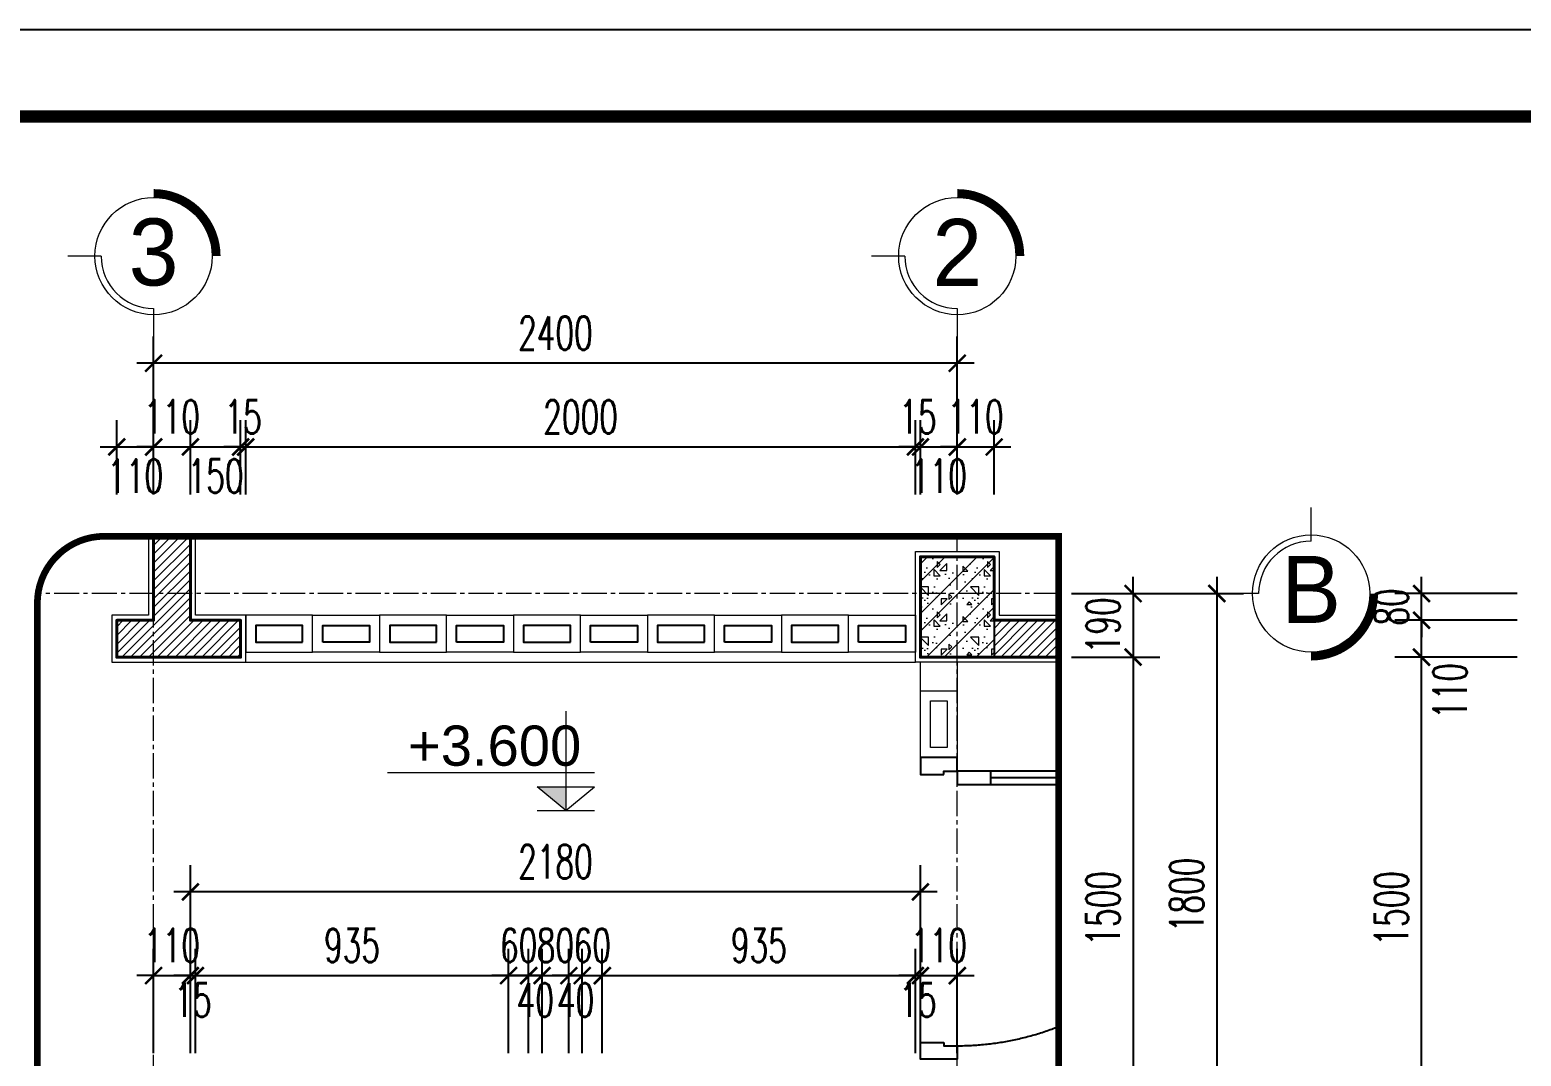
# Model space of a CAD drawing. Header units: millimetres. Extents: x -229618 to 2906, y -178063 to 96806.
# Drawn here: x -141910 to -137456, y -52065 to -49001 of the extents above; entities that cross this region are included whole.
import ezdxf
from ezdxf.enums import TextEntityAlignment as Align
from ezdxf.xclip import XClip

# ---------------------------------------------------------------- set-up
doc = ezdxf.new("R2010")
doc.units = ezdxf.units.MM
doc.header["$LTSCALE"] = 200
doc.header["$MEASUREMENT"] = 0
doc.header["$XCLIPFRAME"] = 0
doc.header["$PDMODE"] = 3
doc.header["$PDSIZE"] = 50
doc.linetypes.add('CENTER2', pattern=[1.125, 0.75, -0.125, 0.125, -0.125])
doc.linetypes.add('DASHED2', pattern=[0.375, 0.25, -0.125])
doc.layers.get('0').update_dxf_attribs({"color": 95, "linetype": 'CONTINUOUS'})
doc.layers.get('DEFPOINTS').update_dxf_attribs({"linetype": 'CONTINUOUS'})
for name, color, linetype, lineweight in [('cat', 1, 'CONTINUOUS', 40), ('hatch', 250, 'CONTINUOUS', 5), ('khuat', 8, 'DASHED2', 15), ('nho', 252, 'CONTINUOUS', 15), ('thay', 7, 'CONTINUOUS', 18), ('tim', 18, 'CENTER2', 9)]:
    doc.layers.add(name, color=color, linetype=linetype, lineweight=lineweight)
for name, color, linetype in [('COT', 2, 'CONTINUOUS'), ('CUA', 145, 'CONTINUOUS'), ('DIM', 251, 'CONTINUOUS'), ('KHUNGTEN', 7, 'CONTINUOUS'), ('MANH', 9, 'CONTINUOUS'), ('TEXT', 33, 'CONTINUOUS')]:
    doc.layers.add(name, color=color, linetype=linetype)
doc.layers.add('in', color=203, linetype='CONTINUOUS', lineweight=5, plot=False)
doc.styles.add('Aria H iso', font='Vharial_0.ttf')
doc.styles.add('Arial N  iso', font='vnarialn_0.ttf')
doc.styles.add('dam', font='Vhavanb_0.ttf', dxfattribs={"width": 0.9, "height": 450})
doc.styles.add('Scale', font='vnsimli.shx', dxfattribs={"width": 0.65, "bigfont": 'bigfont.shx'})
doc.dimstyles.new('Scale', dxfattribs={"dimscale": 75, "dimtxt": 2, "dimasz": 1, "dimexe": 1.6, "dimexo": 0, "dimgap": 0.8, "dimtad": 1, "dimdec": 0, "dimzin": 0, "dimdsep": 46, "dimtxsty": 'Scale', "dimblk": 'ARCHTICK', "dimcen": 0.1, "dimdle": 1, "dimclrd": 256, "dimclre": 256, "dimclrt": 3, "dimadec": 0, "dimazin": 0, "dimtfac": 1, "dimtdec": 0, "dimtix": 1, "dimtmove": 2, "dimatfit": 3, "dimldrblk": 'ARCHTICK', "dimfxl": 0, "dimtolj": 1, "dimtzin": 0, "dimarcsym": 0})
pattern_1 = [(45, (-285883.295, -7199.217), (-13.2582521, 13.2582521), [])]

# ---------------------------------------------------------------- blocks, each defined once
blk = doc.blocks.new('A$C49A5561F')
at = {"layer": 'CUA'}
blk.add_line((-830, 60), (-210, 60), dxfattribs=at)
for points in [[(-70, 850), (-70, 860), (-110, 860), (-110, 900), (0, 900), (0, 850)], [(-930, 80), (-930, 40), (-110, 40), (-110, 80)], [(-930, 80), (-930, 40), (-830, 40), (-830, 80)], [(-210, 80), (-210, 40), (-110, 40), (-110, 80)], [(-70, 50), (-70, 40), (-110, 40), (-110, 0), (0, 0), (0, 50)]]:
    blk.add_lwpolyline(points, close=True, dxfattribs=at)
blk.add_arc((-110, 40), 820, 90, 180, dxfattribs=at)
blk = doc.blocks.new('_ArchTick')
at = {"color": 0, "linetype": 'ByBlock', "const_width": 0.15}
blk.add_lwpolyline([(-0.5, -0.5), (0.5, 0.5)], dxfattribs=at)
blk = doc.blocks.new('*D966')
at = {"layer": 'DEFPOINTS', "color": 0}
for p in [(-138798.7, -50683.4), (-138798.7, -50873.4), (-138615.1, -50873.4)]:
    blk.add_point(p, dxfattribs=at)
at = {"layer": 'DIM', "lineweight": -2}
for p, q in [((-138615.1, -50683.4), (-138615.1, -50633.4)), ((-138798.7, -50683.4), (-138535.1, -50683.4)), ((-138615.1, -50683.4), (-138615.1, -50873.4)), ((-138798.7, -50873.4), (-138535.1, -50873.4)), ((-138615.1, -50873.4), (-138615.1, -50923.4))]:
    blk.add_line(p, q, dxfattribs=at)
at = {"layer": 'DIM', "lineweight": -2, "xscale": 50, "yscale": 50, "zscale": 50}
for p, rotation in [((-138615.1, -50683.4), 270), ((-138615.1, -50873.4), 90)]:
    blk.add_blockref('_ArchTick', p, dxfattribs=dict(at, rotation=rotation))
at = {"layer": 'DIM', "color": 3, "insert": (-138705.1, -50778.4), "char_height": 100, "attachment_point": 5, "rotation": 90, "style": 'Scale'}
blk.add_mtext('\\A1;190', dxfattribs=at)
blk = doc.blocks.new('*D967')
at = {"layer": 'DEFPOINTS', "color": 0}
for p in [(-138798.7, -50873.4), (-138798.7, -52373.4), (-138615.1, -52373.4)]:
    blk.add_point(p, dxfattribs=at)
at = {"layer": 'DIM', "lineweight": -2}
for p, q in [((-138615.1, -50823.4), (-138615.1, -52423.4)), ((-138798.7, -50873.4), (-138535.1, -50873.4)), ((-138798.7, -52373.4), (-138535.1, -52373.4))]:
    blk.add_line(p, q, dxfattribs=at)
at = {"layer": 'DIM', "lineweight": -2, "xscale": 50, "yscale": 50, "zscale": 50}
for p, rotation in [((-138615.1, -50873.4), 90), ((-138615.1, -52373.4), 270)]:
    blk.add_blockref('_ArchTick', p, dxfattribs=dict(at, rotation=rotation))
at = {"layer": 'DIM', "color": 3, "insert": (-138705.1, -51623.4), "char_height": 100, "attachment_point": 5, "rotation": 90, "style": 'Scale'}
blk.add_mtext('\\A1;1500', dxfattribs=at)
blk = doc.blocks.new('*D974')
at = {"layer": 'DEFPOINTS', "color": 0}
for p in [(-138673.7, -50683.4), (-138673.7, -52483.4), (-138365.1, -52483.4)]:
    blk.add_point(p, dxfattribs=at)
at = {"layer": 'DIM', "lineweight": -2}
for p, q in [((-138365.1, -50633.4), (-138365.1, -52533.4)), ((-138673.7, -50683.4), (-138285.1, -50683.4)), ((-138673.7, -52483.4), (-138285.1, -52483.4))]:
    blk.add_line(p, q, dxfattribs=at)
at = {"layer": 'DIM', "lineweight": -2, "xscale": 50, "yscale": 50, "zscale": 50}
for p, rotation in [((-138365.1, -50683.4), 90), ((-138365.1, -52483.4), 270)]:
    blk.add_blockref('_ArchTick', p, dxfattribs=dict(at, rotation=rotation))
at = {"layer": 'DIM', "color": 3, "insert": (-138455.1, -51583.4), "char_height": 100, "attachment_point": 5, "rotation": 90, "style": 'Scale'}
blk.add_mtext('\\A1;1800', dxfattribs=at)
blk = doc.blocks.new('*D977')
at = {"layer": 'DEFPOINTS', "color": 0}
for p in [(-141430, -51824.1), (-141540, -52055.7), (-141430, -52055.7)]:
    blk.add_point(p, dxfattribs=at)
at = {"layer": 'DIM', "lineweight": -2}
for p, q in [((-141540, -52055.7), (-141540, -51744.1)), ((-141430, -52055.7), (-141430, -51744.1)), ((-141540, -51824.1), (-141590, -51824.1)), ((-141540, -51824.1), (-141430, -51824.1)), ((-141430, -51824.1), (-141380, -51824.1))]:
    blk.add_line(p, q, dxfattribs=at)
at = {"layer": 'DIM', "lineweight": -2, "xscale": 50, "yscale": 50, "zscale": 50}
blk.add_blockref('_ArchTick', (-141540, -51824.1), dxfattribs=at)
at = {"layer": 'DIM', "lineweight": -2, "xscale": 50, "yscale": 50, "zscale": 50, "rotation": 180}
blk.add_blockref('_ArchTick', (-141430, -51824.1), dxfattribs=at)
at = {"layer": 'DIM', "color": 3, "insert": (-141485, -51734.1), "char_height": 100, "attachment_point": 5, "style": 'Scale'}
blk.add_mtext('\\A1;110', dxfattribs=at)
blk = doc.blocks.new('*D978')
at = {"layer": 'DEFPOINTS', "color": 0}
for p in [(-141415, -51824.1), (-141430, -52055.7), (-141415, -52055.7)]:
    blk.add_point(p, dxfattribs=at)
at = {"layer": 'DIM', "lineweight": -2}
for p, q in [((-141430, -52055.7), (-141430, -51744.1)), ((-141415, -52055.7), (-141415, -51744.1)), ((-141430, -51824.1), (-141480, -51824.1)), ((-141430, -51824.1), (-141415, -51824.1)), ((-141415, -51824.1), (-141365, -51824.1))]:
    blk.add_line(p, q, dxfattribs=at)
at = {"layer": 'DIM', "lineweight": -2, "xscale": 50, "yscale": 50, "zscale": 50}
blk.add_blockref('_ArchTick', (-141430, -51824.1), dxfattribs=at)
at = {"layer": 'DIM', "lineweight": -2, "xscale": 50, "yscale": 50, "zscale": 50, "rotation": 180}
blk.add_blockref('_ArchTick', (-141415, -51824.1), dxfattribs=at)
at = {"layer": 'DIM', "color": 3, "insert": (-141422.5, -51897.1), "char_height": 100, "attachment_point": 5, "style": 'Scale'}
blk.add_mtext('\\A1;15', dxfattribs=at)
blk = doc.blocks.new('*D979')
at = {"layer": 'DEFPOINTS', "color": 0}
for p in [(-140480, -51824.1), (-141415, -52055.7), (-140480, -52055.7)]:
    blk.add_point(p, dxfattribs=at)
at = {"layer": 'DIM', "lineweight": -2}
for p, q in [((-141415, -52055.7), (-141415, -51744.1)), ((-140480, -52055.7), (-140480, -51744.1)), ((-141465, -51824.1), (-140430, -51824.1))]:
    blk.add_line(p, q, dxfattribs=at)
at = {"layer": 'DIM', "lineweight": -2, "xscale": 50, "yscale": 50, "zscale": 50, "rotation": 180}
blk.add_blockref('_ArchTick', (-141415, -51824.1), dxfattribs=at)
at = {"layer": 'DIM', "lineweight": -2, "xscale": 50, "yscale": 50, "zscale": 50}
blk.add_blockref('_ArchTick', (-140480, -51824.1), dxfattribs=at)
at = {"layer": 'DIM', "color": 3, "insert": (-140947.5, -51734.1), "char_height": 100, "attachment_point": 5, "style": 'Scale'}
blk.add_mtext('\\A1;935', dxfattribs=at)
blk = doc.blocks.new('*D980')
at = {"layer": 'DEFPOINTS', "color": 0}
for p in [(-140420, -51824.1), (-140480, -52055.7), (-140420, -52055.7)]:
    blk.add_point(p, dxfattribs=at)
at = {"layer": 'DIM', "lineweight": -2}
for p, q in [((-140480, -52055.7), (-140480, -51744.1)), ((-140420, -52055.7), (-140420, -51744.1)), ((-140480, -51824.1), (-140530, -51824.1)), ((-140480, -51824.1), (-140420, -51824.1)), ((-140420, -51824.1), (-140370, -51824.1))]:
    blk.add_line(p, q, dxfattribs=at)
at = {"layer": 'DIM', "lineweight": -2, "xscale": 50, "yscale": 50, "zscale": 50}
blk.add_blockref('_ArchTick', (-140480, -51824.1), dxfattribs=at)
at = {"layer": 'DIM', "lineweight": -2, "xscale": 50, "yscale": 50, "zscale": 50, "rotation": 180}
blk.add_blockref('_ArchTick', (-140420, -51824.1), dxfattribs=at)
at = {"layer": 'DIM', "color": 3, "insert": (-140450, -51734.1), "char_height": 100, "attachment_point": 5, "style": 'Scale'}
blk.add_mtext('\\A1;60', dxfattribs=at)
blk = doc.blocks.new('*D981')
at = {"layer": 'DEFPOINTS', "color": 0}
for p in [(-140380, -51824.1), (-140420, -52055.7), (-140380, -52055.7)]:
    blk.add_point(p, dxfattribs=at)
at = {"layer": 'DIM', "lineweight": -2}
for p, q in [((-140420, -52055.7), (-140420, -51744.1)), ((-140380, -52055.7), (-140380, -51744.1)), ((-140420, -51824.1), (-140470, -51824.1)), ((-140420, -51824.1), (-140380, -51824.1)), ((-140380, -51824.1), (-140330, -51824.1))]:
    blk.add_line(p, q, dxfattribs=at)
at = {"layer": 'DIM', "lineweight": -2, "xscale": 50, "yscale": 50, "zscale": 50}
blk.add_blockref('_ArchTick', (-140420, -51824.1), dxfattribs=at)
at = {"layer": 'DIM', "lineweight": -2, "xscale": 50, "yscale": 50, "zscale": 50, "rotation": 180}
blk.add_blockref('_ArchTick', (-140380, -51824.1), dxfattribs=at)
at = {"layer": 'DIM', "color": 3, "insert": (-140400, -51897.1), "char_height": 100, "attachment_point": 5, "style": 'Scale'}
blk.add_mtext('\\A1;40', dxfattribs=at)
blk = doc.blocks.new('*D982')
at = {"layer": 'DEFPOINTS', "color": 0}
for p in [(-140300, -51824.1), (-140380, -52055.7), (-140300, -52055.7)]:
    blk.add_point(p, dxfattribs=at)
at = {"layer": 'DIM', "lineweight": -2}
for p, q in [((-140380, -52055.7), (-140380, -51744.1)), ((-140300, -52055.7), (-140300, -51744.1)), ((-140380, -51824.1), (-140430, -51824.1)), ((-140380, -51824.1), (-140300, -51824.1)), ((-140300, -51824.1), (-140250, -51824.1))]:
    blk.add_line(p, q, dxfattribs=at)
at = {"layer": 'DIM', "lineweight": -2, "xscale": 50, "yscale": 50, "zscale": 50}
blk.add_blockref('_ArchTick', (-140380, -51824.1), dxfattribs=at)
at = {"layer": 'DIM', "lineweight": -2, "xscale": 50, "yscale": 50, "zscale": 50, "rotation": 180}
blk.add_blockref('_ArchTick', (-140300, -51824.1), dxfattribs=at)
at = {"layer": 'DIM', "color": 3, "insert": (-140340, -51734.1), "char_height": 100, "attachment_point": 5, "style": 'Scale'}
blk.add_mtext('\\A1;80', dxfattribs=at)
blk = doc.blocks.new('*D983')
at = {"layer": 'DEFPOINTS', "color": 0}
for p in [(-140260, -51824.1), (-140300, -52055.7), (-140260, -52055.7)]:
    blk.add_point(p, dxfattribs=at)
at = {"layer": 'DIM', "lineweight": -2}
for p, q in [((-140300, -52055.7), (-140300, -51744.1)), ((-140260, -52055.7), (-140260, -51744.1)), ((-140300, -51824.1), (-140350, -51824.1)), ((-140300, -51824.1), (-140260, -51824.1)), ((-140260, -51824.1), (-140210, -51824.1))]:
    blk.add_line(p, q, dxfattribs=at)
at = {"layer": 'DIM', "lineweight": -2, "xscale": 50, "yscale": 50, "zscale": 50}
blk.add_blockref('_ArchTick', (-140300, -51824.1), dxfattribs=at)
at = {"layer": 'DIM', "lineweight": -2, "xscale": 50, "yscale": 50, "zscale": 50, "rotation": 180}
blk.add_blockref('_ArchTick', (-140260, -51824.1), dxfattribs=at)
at = {"layer": 'DIM', "color": 3, "insert": (-140280, -51897.1), "char_height": 100, "attachment_point": 5, "style": 'Scale'}
blk.add_mtext('\\A1;40', dxfattribs=at)
blk = doc.blocks.new('*D984')
at = {"layer": 'DEFPOINTS', "color": 0}
for p in [(-140200, -51824.1), (-140260, -52055.7), (-140200, -52055.7)]:
    blk.add_point(p, dxfattribs=at)
at = {"layer": 'DIM', "lineweight": -2}
for p, q in [((-140260, -52055.7), (-140260, -51744.1)), ((-140200, -52055.7), (-140200, -51744.1)), ((-140260, -51824.1), (-140310, -51824.1)), ((-140260, -51824.1), (-140200, -51824.1)), ((-140200, -51824.1), (-140150, -51824.1))]:
    blk.add_line(p, q, dxfattribs=at)
at = {"layer": 'DIM', "lineweight": -2, "xscale": 50, "yscale": 50, "zscale": 50}
blk.add_blockref('_ArchTick', (-140260, -51824.1), dxfattribs=at)
at = {"layer": 'DIM', "lineweight": -2, "xscale": 50, "yscale": 50, "zscale": 50, "rotation": 180}
blk.add_blockref('_ArchTick', (-140200, -51824.1), dxfattribs=at)
at = {"layer": 'DIM', "color": 3, "insert": (-140230, -51734.1), "char_height": 100, "attachment_point": 5, "style": 'Scale'}
blk.add_mtext('\\A1;60', dxfattribs=at)
blk = doc.blocks.new('*D985')
at = {"layer": 'DEFPOINTS', "color": 0}
for p in [(-139265, -51824.1), (-140200, -52055.7), (-139265, -52055.7)]:
    blk.add_point(p, dxfattribs=at)
at = {"layer": 'DIM', "lineweight": -2}
for p, q in [((-140200, -52055.7), (-140200, -51744.1)), ((-139265, -52055.7), (-139265, -51744.1)), ((-140250, -51824.1), (-139215, -51824.1))]:
    blk.add_line(p, q, dxfattribs=at)
at = {"layer": 'DIM', "lineweight": -2, "xscale": 50, "yscale": 50, "zscale": 50, "rotation": 180}
blk.add_blockref('_ArchTick', (-140200, -51824.1), dxfattribs=at)
at = {"layer": 'DIM', "lineweight": -2, "xscale": 50, "yscale": 50, "zscale": 50}
blk.add_blockref('_ArchTick', (-139265, -51824.1), dxfattribs=at)
at = {"layer": 'DIM', "color": 3, "insert": (-139732.5, -51734.1), "char_height": 100, "attachment_point": 5, "style": 'Scale'}
blk.add_mtext('\\A1;935', dxfattribs=at)
blk = doc.blocks.new('*D986')
at = {"layer": 'DEFPOINTS', "color": 0}
for p in [(-139250, -51824.1), (-139265, -52055.7), (-139250, -52055.7)]:
    blk.add_point(p, dxfattribs=at)
at = {"layer": 'DIM', "lineweight": -2}
for p, q in [((-139265, -52055.7), (-139265, -51744.1)), ((-139250, -52055.7), (-139250, -51744.1)), ((-139265, -51824.1), (-139315, -51824.1)), ((-139265, -51824.1), (-139250, -51824.1)), ((-139250, -51824.1), (-139200, -51824.1))]:
    blk.add_line(p, q, dxfattribs=at)
at = {"layer": 'DIM', "lineweight": -2, "xscale": 50, "yscale": 50, "zscale": 50}
blk.add_blockref('_ArchTick', (-139265, -51824.1), dxfattribs=at)
at = {"layer": 'DIM', "lineweight": -2, "xscale": 50, "yscale": 50, "zscale": 50, "rotation": 180}
blk.add_blockref('_ArchTick', (-139250, -51824.1), dxfattribs=at)
at = {"layer": 'DIM', "color": 3, "insert": (-139257.5, -51897.1), "char_height": 100, "attachment_point": 5, "style": 'Scale'}
blk.add_mtext('\\A1;15', dxfattribs=at)
blk = doc.blocks.new('*D987')
at = {"layer": 'DEFPOINTS', "color": 0}
for p in [(-139140, -51824.1), (-139250, -52055.7), (-139140, -52055.7)]:
    blk.add_point(p, dxfattribs=at)
at = {"layer": 'DIM', "lineweight": -2}
for p, q in [((-139250, -52055.7), (-139250, -51744.1)), ((-139140, -52055.7), (-139140, -51744.1)), ((-139250, -51824.1), (-139300, -51824.1)), ((-139250, -51824.1), (-139140, -51824.1)), ((-139140, -51824.1), (-139090, -51824.1))]:
    blk.add_line(p, q, dxfattribs=at)
at = {"layer": 'DIM', "lineweight": -2, "xscale": 50, "yscale": 50, "zscale": 50}
blk.add_blockref('_ArchTick', (-139250, -51824.1), dxfattribs=at)
at = {"layer": 'DIM', "lineweight": -2, "xscale": 50, "yscale": 50, "zscale": 50, "rotation": 180}
blk.add_blockref('_ArchTick', (-139140, -51824.1), dxfattribs=at)
at = {"layer": 'DIM', "color": 3, "insert": (-139195, -51734.1), "char_height": 100, "attachment_point": 5, "style": 'Scale'}
blk.add_mtext('\\A1;110', dxfattribs=at)
blk = doc.blocks.new('*D992')
at = {"layer": 'DEFPOINTS', "color": 0}
for p in [(-141430, -51574.1), (-141430, -51930.7), (-139250, -51932.6)]:
    blk.add_point(p, dxfattribs=at)
at = {"layer": 'DIM', "lineweight": -2}
for p, q in [((-141430, -51930.7), (-141430, -51494.1)), ((-139250, -51932.6), (-139250, -51494.1)), ((-139200, -51574.1), (-141480, -51574.1))]:
    blk.add_line(p, q, dxfattribs=at)
at = {"layer": 'DIM', "lineweight": -2, "xscale": 50, "yscale": 50, "zscale": 50, "rotation": 180}
blk.add_blockref('_ArchTick', (-141430, -51574.1), dxfattribs=at)
at = {"layer": 'DIM', "lineweight": -2, "xscale": 50, "yscale": 50, "zscale": 50}
blk.add_blockref('_ArchTick', (-139250, -51574.1), dxfattribs=at)
at = {"layer": 'DIM', "color": 3, "insert": (-140340, -51484.1), "char_height": 100, "attachment_point": 5, "style": 'Scale'}
blk.add_mtext('\\A1;2180', dxfattribs=at)
blk = doc.blocks.new('*D993')
at = {"layer": 'DEFPOINTS', "color": 0}
for p in [(-141540, -50245.9), (-141650, -50387.4), (-141540, -50387.4)]:
    blk.add_point(p, dxfattribs=at)
at = {"layer": 'DIM', "lineweight": -2}
for p, q in [((-141650, -50387.4), (-141650, -50165.9)), ((-141540, -50387.4), (-141540, -50165.9)), ((-141700, -50245.9), (-141490, -50245.9))]:
    blk.add_line(p, q, dxfattribs=at)
at = {"layer": 'DIM', "lineweight": -2, "xscale": 50, "yscale": 50, "zscale": 50, "rotation": 180}
blk.add_blockref('_ArchTick', (-141650, -50245.9), dxfattribs=at)
at = {"layer": 'DIM', "lineweight": -2, "xscale": 50, "yscale": 50, "zscale": 50}
blk.add_blockref('_ArchTick', (-141540, -50245.9), dxfattribs=at)
at = {"layer": 'DIM', "color": 3, "insert": (-141595, -50332.5), "char_height": 100, "attachment_point": 5, "style": 'Scale'}
blk.add_mtext('\\A1;110', dxfattribs=at)
blk = doc.blocks.new('*D994')
at = {"layer": 'DEFPOINTS', "color": 0}
for p in [(-141430, -50245.9), (-141540, -50387.4), (-141430, -50387.4)]:
    blk.add_point(p, dxfattribs=at)
at = {"layer": 'DIM', "lineweight": -2}
for p, q in [((-141540, -50387.4), (-141540, -50165.9)), ((-141430, -50387.4), (-141430, -50165.9)), ((-141540, -50245.9), (-141590, -50245.9)), ((-141540, -50245.9), (-141430, -50245.9)), ((-141430, -50245.9), (-141380, -50245.9))]:
    blk.add_line(p, q, dxfattribs=at)
at = {"layer": 'DIM', "lineweight": -2, "xscale": 50, "yscale": 50, "zscale": 50}
blk.add_blockref('_ArchTick', (-141540, -50245.9), dxfattribs=at)
at = {"layer": 'DIM', "lineweight": -2, "xscale": 50, "yscale": 50, "zscale": 50, "rotation": 180}
blk.add_blockref('_ArchTick', (-141430, -50245.9), dxfattribs=at)
at = {"layer": 'DIM', "color": 3, "insert": (-141485, -50155.9), "char_height": 100, "attachment_point": 5, "style": 'Scale'}
blk.add_mtext('\\A1;110', dxfattribs=at)
blk = doc.blocks.new('*D995')
at = {"layer": 'DEFPOINTS', "color": 0}
for p in [(-141280, -50245.9), (-141430, -50387.4), (-141280, -50387.4)]:
    blk.add_point(p, dxfattribs=at)
at = {"layer": 'DIM', "lineweight": -2}
for p, q in [((-141430, -50387.4), (-141430, -50165.9)), ((-141280, -50387.4), (-141280, -50165.9)), ((-141480, -50245.9), (-141230, -50245.9))]:
    blk.add_line(p, q, dxfattribs=at)
at = {"layer": 'DIM', "lineweight": -2, "xscale": 50, "yscale": 50, "zscale": 50, "rotation": 180}
blk.add_blockref('_ArchTick', (-141430, -50245.9), dxfattribs=at)
at = {"layer": 'DIM', "lineweight": -2, "xscale": 50, "yscale": 50, "zscale": 50}
blk.add_blockref('_ArchTick', (-141280, -50245.9), dxfattribs=at)
at = {"layer": 'DIM', "color": 3, "insert": (-141355, -50332.5), "char_height": 100, "attachment_point": 5, "style": 'Scale'}
blk.add_mtext('\\A1;150', dxfattribs=at)
blk = doc.blocks.new('*D996')
at = {"layer": 'DEFPOINTS', "color": 0}
for p in [(-141265, -50245.9), (-141280, -50387.4), (-141265, -50387.4)]:
    blk.add_point(p, dxfattribs=at)
at = {"layer": 'DIM', "lineweight": -2}
for p, q in [((-141280, -50387.4), (-141280, -50165.9)), ((-141265, -50387.4), (-141265, -50165.9)), ((-141280, -50245.9), (-141330, -50245.9)), ((-141280, -50245.9), (-141265, -50245.9)), ((-141265, -50245.9), (-141215, -50245.9))]:
    blk.add_line(p, q, dxfattribs=at)
at = {"layer": 'DIM', "lineweight": -2, "xscale": 50, "yscale": 50, "zscale": 50}
blk.add_blockref('_ArchTick', (-141280, -50245.9), dxfattribs=at)
at = {"layer": 'DIM', "lineweight": -2, "xscale": 50, "yscale": 50, "zscale": 50, "rotation": 180}
blk.add_blockref('_ArchTick', (-141265, -50245.9), dxfattribs=at)
at = {"layer": 'DIM', "color": 3, "insert": (-141272.5, -50155.9), "char_height": 100, "attachment_point": 5, "style": 'Scale'}
blk.add_mtext('\\A1;15', dxfattribs=at)
blk = doc.blocks.new('*D997')
at = {"layer": 'DEFPOINTS', "color": 0}
for p in [(-139265, -50245.9), (-141265, -50387.4), (-139265, -50387.4)]:
    blk.add_point(p, dxfattribs=at)
at = {"layer": 'DIM', "lineweight": -2}
for p, q in [((-141265, -50387.4), (-141265, -50165.9)), ((-139265, -50387.4), (-139265, -50165.9)), ((-141315, -50245.9), (-139215, -50245.9))]:
    blk.add_line(p, q, dxfattribs=at)
at = {"layer": 'DIM', "lineweight": -2, "xscale": 50, "yscale": 50, "zscale": 50, "rotation": 180}
blk.add_blockref('_ArchTick', (-141265, -50245.9), dxfattribs=at)
at = {"layer": 'DIM', "lineweight": -2, "xscale": 50, "yscale": 50, "zscale": 50}
blk.add_blockref('_ArchTick', (-139265, -50245.9), dxfattribs=at)
at = {"layer": 'DIM', "color": 3, "insert": (-140265, -50155.9), "char_height": 100, "attachment_point": 5, "style": 'Scale'}
blk.add_mtext('\\A1;2000', dxfattribs=at)
blk = doc.blocks.new('*D998')
at = {"layer": 'DEFPOINTS', "color": 0}
for p in [(-139250, -50245.9), (-139265, -50387.4), (-139250, -50387.4)]:
    blk.add_point(p, dxfattribs=at)
at = {"layer": 'DIM', "lineweight": -2}
for p, q in [((-139265, -50387.4), (-139265, -50165.9)), ((-139250, -50387.4), (-139250, -50165.9)), ((-139265, -50245.9), (-139315, -50245.9)), ((-139265, -50245.9), (-139250, -50245.9)), ((-139250, -50245.9), (-139200, -50245.9))]:
    blk.add_line(p, q, dxfattribs=at)
at = {"layer": 'DIM', "lineweight": -2, "xscale": 50, "yscale": 50, "zscale": 50}
blk.add_blockref('_ArchTick', (-139265, -50245.9), dxfattribs=at)
at = {"layer": 'DIM', "lineweight": -2, "xscale": 50, "yscale": 50, "zscale": 50, "rotation": 180}
blk.add_blockref('_ArchTick', (-139250, -50245.9), dxfattribs=at)
at = {"layer": 'DIM', "color": 3, "insert": (-139257.5, -50155.9), "char_height": 100, "attachment_point": 5, "style": 'Scale'}
blk.add_mtext('\\A1;15', dxfattribs=at)
blk = doc.blocks.new('*D999')
at = {"layer": 'DEFPOINTS', "color": 0}
for p in [(-139140, -50245.9), (-139250, -50387.4), (-139140, -50387.4)]:
    blk.add_point(p, dxfattribs=at)
at = {"layer": 'DIM', "lineweight": -2}
for p, q in [((-139250, -50387.4), (-139250, -50165.9)), ((-139140, -50387.4), (-139140, -50165.9)), ((-139300, -50245.9), (-139090, -50245.9))]:
    blk.add_line(p, q, dxfattribs=at)
at = {"layer": 'DIM', "lineweight": -2, "xscale": 50, "yscale": 50, "zscale": 50, "rotation": 180}
blk.add_blockref('_ArchTick', (-139250, -50245.9), dxfattribs=at)
at = {"layer": 'DIM', "lineweight": -2, "xscale": 50, "yscale": 50, "zscale": 50}
blk.add_blockref('_ArchTick', (-139140, -50245.9), dxfattribs=at)
at = {"layer": 'DIM', "color": 3, "insert": (-139195, -50332.5), "char_height": 100, "attachment_point": 5, "style": 'Scale'}
blk.add_mtext('\\A1;110', dxfattribs=at)
blk = doc.blocks.new('*D1000')
at = {"layer": 'DEFPOINTS', "color": 0}
for p in [(-139030, -50245.9), (-139140, -50387.4), (-139030, -50387.4)]:
    blk.add_point(p, dxfattribs=at)
at = {"layer": 'DIM', "lineweight": -2}
for p, q in [((-139140, -50387.4), (-139140, -50165.9)), ((-139030, -50387.4), (-139030, -50165.9)), ((-139140, -50245.9), (-139190, -50245.9)), ((-139140, -50245.9), (-139030, -50245.9)), ((-139030, -50245.9), (-138980, -50245.9))]:
    blk.add_line(p, q, dxfattribs=at)
at = {"layer": 'DIM', "lineweight": -2, "xscale": 50, "yscale": 50, "zscale": 50}
blk.add_blockref('_ArchTick', (-139140, -50245.9), dxfattribs=at)
at = {"layer": 'DIM', "lineweight": -2, "xscale": 50, "yscale": 50, "zscale": 50, "rotation": 180}
blk.add_blockref('_ArchTick', (-139030, -50245.9), dxfattribs=at)
at = {"layer": 'DIM', "color": 3, "insert": (-139085, -50155.9), "char_height": 100, "attachment_point": 5, "style": 'Scale'}
blk.add_mtext('\\A1;110', dxfattribs=at)
blk = doc.blocks.new('*D1001')
at = {"layer": 'DEFPOINTS', "color": 0}
for p in [(-141540, -49995.9), (-141540, -50262.4), (-139140, -50262.4)]:
    blk.add_point(p, dxfattribs=at)
at = {"layer": 'DIM', "lineweight": -2}
for p, q in [((-141540, -50262.4), (-141540, -49915.9)), ((-139140, -50262.4), (-139140, -49915.9)), ((-139090, -49995.9), (-141590, -49995.9))]:
    blk.add_line(p, q, dxfattribs=at)
at = {"layer": 'DIM', "lineweight": -2, "xscale": 50, "yscale": 50, "zscale": 50, "rotation": 180}
blk.add_blockref('_ArchTick', (-141540, -49995.9), dxfattribs=at)
at = {"layer": 'DIM', "lineweight": -2, "xscale": 50, "yscale": 50, "zscale": 50}
blk.add_blockref('_ArchTick', (-139140, -49995.9), dxfattribs=at)
at = {"layer": 'DIM', "color": 3, "insert": (-140340, -49905.9), "char_height": 100, "attachment_point": 5, "style": 'Scale'}
blk.add_mtext('\\A1;2400', dxfattribs=at)
blk = doc.blocks.new('cao do')
at = {"layer": 'thay'}
for p, q in [((0, 444.6), (0, 0)), ((798.2, 170.2), (-128.3, 170.2)), ((0, 0), (-127.9, 106.1)), ((127.9, 106.1), (-127.9, 106.1)), ((0, 0), (127.9, 106.1))]:
    blk.add_line(p, q, dxfattribs=at)
at = {"layer": 'thay', "ltscale": 600}
blk.add_line((128.3, 0), (-128.3, 0), dxfattribs=at)
at = {"layer": 'thay', "color": 150, "ltscale": 600}
blk.add_solid([(0, 0), (0, 106.1), (127.9, 106.1)], dxfattribs=at)
at = {"layer": 'TEXT', "style": 'Arial N  iso'}
blk.add_attdef('%%P0.000', text='', height=200, dxfattribs=at).set_placement((69.5, 290), align=Align.MIDDLE_LEFT)
blk = doc.blocks.new('KhungA3')
at = {"layer": 'DEFPOINTS', "color": 8}
blk.add_lwpolyline([(-3.738, 3.813), (416.305, 3.813), (416.305, 300.813), (-3.738, 300.813)], close=True, dxfattribs=at)
at = {"layer": 'KHUNGTEN', "color": 4, "const_width": 0.724}
blk.add_lwpolyline([(7.542, 8.987), (411.131, 8.987), (411.131, 295.639), (7.542, 295.639)], close=True, dxfattribs=at)
blk = doc.blocks.new('tr')
at = {"layer": 'thay', "ltscale": 600}
for p, q in [((0, -200), (0, 0)), ((313.2, -513.2), (513.2, -513.2))]:
    blk.add_line(p, q, dxfattribs=at)
at = {"layer": 'thay', "ltscale": 600, "const_width": 50}
blk.add_lwpolyline([(-375, -513.2, 0.414214), (0, -888.2, 0.414214)], format="xyb", dxfattribs=at)
at = {"layer": 'thay', "ltscale": 600}
blk.add_circle((0, -513.2), 350, dxfattribs=at)
blk.add_arc((0, -513.2), 313.2, 0, 90, dxfattribs=at)
at = {"layer": 'TEXT', "linetype": 'Continuous', "style": 'Aria H iso'}
blk.add_attdef('A', text='', height=350, dxfattribs=at).set_placement((0, -670.6), align=Align.CENTER)
blk = doc.blocks.new('*U872')
at = {"layer": 'thay', "ltscale": 600}
for p, q in [((0, -200), (0, 0)), ((-313.2, -513.2), (-513.2, -513.2))]:
    blk.add_line(p, q, dxfattribs=at)
at = {"layer": 'thay', "ltscale": 600, "const_width": 50}
blk.add_lwpolyline([(375, -513.2, -0.414214), (0, -888.2, -0.414214)], format="xyb", dxfattribs=at)
at = {"layer": 'thay', "ltscale": 600}
blk.add_circle((0, -513.2), 350, dxfattribs=at)
blk.add_arc((0, -513.2), 313.2, 90, 180, dxfattribs=at)
at = {"layer": 'TEXT', "linetype": 'Continuous', "style": 'Aria H iso'}
blk.add_attdef('A', text='', height=350, dxfattribs=at).set_placement((0, -670.6), align=Align.CENTER)
blk = doc.blocks.new('*D1102')
at = {"layer": 'DEFPOINTS', "color": 0}
for p in [(-137753.6, -50873.4), (-137468.5, -50873.4), (-137468.5, -52373.4)]:
    blk.add_point(p, dxfattribs=at)
at = {"layer": 'DIM', "lineweight": -2}
for p, q in [((-137753.6, -52423.4), (-137753.6, -50823.4)), ((-137468.5, -50873.4), (-137833.6, -50873.4)), ((-137468.5, -52373.4), (-137833.6, -52373.4))]:
    blk.add_line(p, q, dxfattribs=at)
at = {"layer": 'DIM', "lineweight": -2, "xscale": 50, "yscale": 50, "zscale": 50}
for p, rotation in [((-137753.6, -50873.4), 90), ((-137753.6, -52373.4), 270)]:
    blk.add_blockref('_ArchTick', p, dxfattribs=dict(at, rotation=rotation))
at = {"layer": 'DIM', "color": 3, "insert": (-137843.6, -51623.4), "char_height": 100, "attachment_point": 5, "rotation": 90, "style": 'Scale'}
blk.add_mtext('\\A1;1500', dxfattribs=at)
blk = doc.blocks.new('*D1103')
at = {"layer": 'DEFPOINTS', "color": 0}
for p in [(-137753.6, -50763.4), (-137468.5, -50763.4), (-137468.5, -50873.4)]:
    blk.add_point(p, dxfattribs=at)
at = {"layer": 'DIM', "lineweight": -2}
for p, q in [((-137753.6, -50923.4), (-137753.6, -50713.4)), ((-137468.5, -50763.4), (-137833.6, -50763.4)), ((-137468.5, -50873.4), (-137833.6, -50873.4))]:
    blk.add_line(p, q, dxfattribs=at)
at = {"layer": 'DIM', "lineweight": -2, "xscale": 50, "yscale": 50, "zscale": 50}
for p, rotation in [((-137753.6, -50763.4), 90), ((-137753.6, -50873.4), 270)]:
    blk.add_blockref('_ArchTick', p, dxfattribs=dict(at, rotation=rotation))
at = {"layer": 'DIM', "color": 3, "insert": (-137668.6, -50974.3), "char_height": 100, "attachment_point": 5, "rotation": 90, "style": 'Scale'}
blk.add_mtext('\\A1;110', dxfattribs=at)
blk = doc.blocks.new('*D1106')
at = {"layer": 'DEFPOINTS', "color": 0}
for p in [(-137753.6, -50683.4), (-137468.5, -50683.4), (-137468.5, -50763.4)]:
    blk.add_point(p, dxfattribs=at)
at = {"layer": 'DIM', "lineweight": -2}
for p, q in [((-137753.6, -50683.4), (-137753.6, -50633.4)), ((-137468.5, -50683.4), (-137833.6, -50683.4)), ((-137753.6, -50763.4), (-137753.6, -50683.4)), ((-137468.5, -50763.4), (-137833.6, -50763.4)), ((-137753.6, -50763.4), (-137753.6, -50813.4))]:
    blk.add_line(p, q, dxfattribs=at)
at = {"layer": 'DIM', "lineweight": -2, "xscale": 50, "yscale": 50, "zscale": 50}
for p, rotation in [((-137753.6, -50683.4), 270), ((-137753.6, -50763.4), 90)]:
    blk.add_blockref('_ArchTick', p, dxfattribs=dict(at, rotation=rotation))
at = {"layer": 'DIM', "color": 3, "insert": (-137843.6, -50723.4), "char_height": 100, "attachment_point": 5, "rotation": 90, "style": 'Scale'}
blk.add_mtext('\\A1;80', dxfattribs=at)

msp = doc.modelspace()

# ---------------------------------------------------------------- hatches: boundary and pattern name
at = {"layer": 'hatch', "linetype": 'Continuous'}
h = msp.add_hatch(dxfattribs=at)
h.set_pattern_fill('ANSI31', color=256, scale=150, style=0)
h.set_pattern_definition(pattern_1)
h.paths.add_polyline_path([(-141540, -50512.5), (-141430, -50512.5), (-141430, -50763.4), (-141280, -50763.4), (-141280, -50873.4), (-141650, -50873.4), (-141650, -50763.4), (-141540, -50763.4)])
h = msp.add_hatch(dxfattribs=at)
h.set_pattern_fill('BT', color=256, scale=150, style=0)
h.set_pattern_definition([(0, (-278210.13, -46513.81), (0, 150), [0, -150]), (0, (-278316.1, -46448.96), (0, 150), [0, -150]), (0, (-278311.4, -46475.37), (0, 150), [0, -150]), (0, (-278258.56, -46463.05), (0, 150), [0, -150]), (0, (-278287.04, -46419.91), (0, 150), [0, -150]), (0, (-278294.67, -46438.98), (0, 150), [0, -150]), (0, (-278281.16, -46407), (0, 150), [0, -150]), (0, (-278302, -46394.38), (0, 150), [0, -150]), (0, (-278273.24, -46427.25), (0, 150), [0, -150]), (0, (-278321.38, -46426.66), (0, 150), [0, -150]), (0, (-278225.39, -46426.07), (0, 150), [0, -150]), (0, (-278203.67, -46421.96), (0, 150), [0, -150]), (0, (-278214.83, -46437.22), (0, 150), [0, -150]), (0, (-278211.6, -46457.76), (0, 150), [0, -150]), (0, (-278250.64, -46439.86), (0, 150), [0, -150]), (0, (-278251.81, -46481.24), (0, 150), [0, -150]), (0, (-278251.81, -46494.15), (0, 150), [0, -150]), (0, (-278322.85, -46497.09), (0, 150), [0, -150]), (0, (-278263.55, -46479.48), (0, 150), [0, -150]), (0, (-278262.97, -46529.36), (0, 150), [0, -150]), (0, (-278279.11, -46497.38), (0, 150), [0, -150]), (0, (-278277.94, -46512.05), (0, 150), [0, -150]), (0, (-278297.31, -46522.91), (0, 150), [0, -150]), (0, (-278287.33, -46502.95), (0, 150), [0, -150]), (0, (-278294.37, -46496.79), (0, 150), [0, -150]), (45, (-278215.08, -46501.4), (0, 150.00005), [12, -200.1321]), (135, (-278206.6, -46492.91), (-150.00005, 0), [12, -200.1321]), (270, (-278215.08, -46484.43), (150, -3e-14), [16.97055, -133.02945]), (180, (-278220.29, -46499.49), (-2e-14, -150), [18, -132]), (270, (-278238.29, -46499.49), (150, -3e-14), [18, -132]), (45, (-278238.29, -46517.49), (0, 150.00005), [25.4559, -186.6762]), (90, (-278275.8, -46489.12), (-150, 9e-15), [25.2, -124.8]), (180, (-278275.8, -46463.92), (-2e-14, -150), [25.2, -124.8]), (315, (-278301, -46463.92), (150.00005, -3e-14), [35.6382, -176.4939]), (135, (-278297.14, -46516.09), (-150.00005, 0), [10.5, -201.6321]), (225, (-278304.57, -46508.66), (-2e-14, -150.00005), [10.5, -201.6321]), (0, (-278312, -46516.09), (0, 150), [14.84925, -135.15075]), (0, (-278242.32, -46414.68), (0, 150), [20.625, -129.375]), (90, (-278221.69, -46414.68), (-150, 9e-15), [20.625, -129.375]), (225, (-278221.69, -46394.06), (-2e-14, -150.00005), [29.1681, -182.96385]), (270, (-278259.66, -46411.7), (150, -3e-14), [18.75, -131.25]), (0, (-278259.66, -46430.44), (0, 150), [18.75, -131.25]), (135, (-278240.91, -46430.44), (-150.00005, 0), [26.51655, -185.61555]), (45, (-278250.12, -46405.92), (0, 150.00005), [12.75, -199.3821]), (135, (-278241.11, -46396.9), (-150.00005, 0), [12.75, -199.3821]), (270, (-278250.12, -46387.88), (150, -3e-14), [18.0312, -131.9688]), (135, (-278309.02, -46416.72), (-150.00005, 0), [21.21315, -190.9188]), (0, (-278324.02, -46416.72), (0, 150), [15, -135]), (270, (-278324.02, -46401.72), (150, -3e-14), [15, -135]), (45, (-278335.07, -46533.06), (-74.24621, 74.24621), []), (45, (-278282.57, -46533.06), (-74.24621, 74.24621), [])])
h.paths.add_polyline_path([(-139030, -50873.4), (-139250, -50873.4), (-139250, -50573.4), (-139030, -50573.4)])
h = msp.add_hatch(dxfattribs=at)
h.set_pattern_fill('ANSI31', color=256, scale=150, style=0)
h.set_pattern_definition(pattern_1)
h.paths.add_polyline_path([(-139030, -50873.4), (-139030, -50763.4), (-138836.9, -50763.4), (-138836.9, -50873.4)])

# ---------------------------------------------------------------- linework, layer by layer
at = {"layer": 'cat', "linetype": 'Continuous'}
for points in [[(-141540, -50512.5), (-141540, -50763.4), (-141650, -50763.4), (-141650, -50873.4), (-141280, -50873.4), (-141280, -50763.4), (-141430, -50763.4), (-141430, -50512.5)], [(-138836.9, -50873.4), (-139250, -50873.4), (-139250, -50573.4), (-139030, -50573.4), (-139030, -50763.4), (-138836.9, -50763.4)]]:
    msp.add_lwpolyline(points, dxfattribs=at)
at = {"layer": 'COT', "linetype": 'Continuous'}
msp.add_lwpolyline([(-139030, -50573.4), (-139030, -50873.4), (-139250, -50873.4), (-139250, -50573.4)], close=True, dxfattribs=at)
at = {"layer": 'hatch', "linetype": 'Continuous'}
for points in [[(-141555, -50512.5), (-141555, -50748.4), (-141665, -50748.4), (-141665, -50888.4), (-141265, -50888.4), (-141265, -50748.4), (-141415, -50748.4), (-141415, -50512.5)], [(-138836.9, -50888.4), (-139265, -50888.4), (-139265, -50558.4), (-139015, -50558.4), (-139015, -50748.4), (-138836.9, -50748.4)]]:
    msp.add_lwpolyline(points, dxfattribs=at)
at = {"layer": 'in'}
msp.add_lwpolyline([(-147428.7, -49000.5), (-126426.6, -49000.5), (-126426.6, -63850.5), (-147428.7, -63850.5)], close=True, dxfattribs=at)
at = {"layer": 'khuat', "color": 5, "ltscale": 2, "const_width": 20}
msp.add_lwpolyline([(-138836.9, -50512.5), (-141687.2, -50512.5, 0.414214), (-141887.2, -50712.5), (-141887.2, -56410.3), (-139036.9, -56410.3, 0.414214), (-138836.9, -56210.3)], format="xyb", close=True, dxfattribs=at)
at = {"layer": 'nho', "linetype": 'Continuous'}
for points in [[(-141065, -50858.4), (-141065, -50748.4), (-141265, -50748.4), (-141265, -50858.4)], [(-141065, -50858.4), (-141065, -50748.4), (-140865, -50748.4), (-140865, -50858.4)], [(-140665, -50858.4), (-140665, -50748.4), (-140865, -50748.4), (-140865, -50858.4)], [(-140665, -50858.4), (-140665, -50748.4), (-140465, -50748.4), (-140465, -50858.4)], [(-140265, -50858.4), (-140265, -50748.4), (-140465, -50748.4), (-140465, -50858.4)], [(-140265, -50858.4), (-140265, -50748.4), (-140065, -50748.4), (-140065, -50858.4)], [(-139865, -50858.4), (-139865, -50748.4), (-140065, -50748.4), (-140065, -50858.4)], [(-139865, -50858.4), (-139865, -50748.4), (-139665, -50748.4), (-139665, -50858.4)], [(-139465, -50858.4), (-139465, -50748.4), (-139665, -50748.4), (-139665, -50858.4)], [(-139465, -50858.4), (-139465, -50748.4), (-139265, -50748.4), (-139265, -50858.4)], [(-139140, -51173.4), (-139250, -51173.4), (-139250, -50973.4), (-139140, -50973.4)], [(-139170, -51143.4), (-139220, -51143.4), (-139220, -51003.4), (-139170, -51003.4)]]:
    msp.add_lwpolyline(points, close=True, dxfattribs=at)
at = {"layer": 'TEXT', "linetype": 'Continuous'}
for points in [[(-141095, -50828.4), (-141095, -50778.4), (-141235, -50778.4), (-141235, -50828.4)], [(-141035, -50828.4), (-141035, -50778.4), (-140895, -50778.4), (-140895, -50828.4)], [(-140695, -50828.4), (-140695, -50778.4), (-140835, -50778.4), (-140835, -50828.4)], [(-140635, -50828.4), (-140635, -50778.4), (-140495, -50778.4), (-140495, -50828.4)], [(-140295, -50828.4), (-140295, -50778.4), (-140435, -50778.4), (-140435, -50828.4)], [(-140235, -50828.4), (-140235, -50778.4), (-140095, -50778.4), (-140095, -50828.4)], [(-139895, -50828.4), (-139895, -50778.4), (-140035, -50778.4), (-140035, -50828.4)], [(-139835, -50828.4), (-139835, -50778.4), (-139695, -50778.4), (-139695, -50828.4)], [(-139495, -50828.4), (-139495, -50778.4), (-139635, -50778.4), (-139635, -50828.4)], [(-139435, -50828.4), (-139435, -50778.4), (-139295, -50778.4), (-139295, -50828.4)]]:
    msp.add_lwpolyline(points, close=True, dxfattribs=at)
at = {"layer": 'thay'}
msp.add_line((-141265, -50888.4), (-139265, -50888.4), dxfattribs=at)
at = {"layer": 'thay', "linetype": 'Continuous'}
for p, q in [((-139250, -51173.4), (-139250, -50888.4)), ((-139140, -50888.4), (-139140, -51173.4)), ((-139140, -51173.4), (-139250, -51173.4))]:
    msp.add_line(p, q, dxfattribs=at)
at = {"layer": 'tim', "ltscale": 0.5}
for p, q in [((-141540, -56410.3), (-141540, -50512.5)), ((-139140, -56410.3), (-139140, -50512.5)), ((-138836.9, -50683.4), (-141887.2, -50683.4))]:
    msp.add_line(p, q, dxfattribs=at)

# ---------------------------------------------------------------- block references
at = {"layer": 'MANH', "xscale": 0.5, "yscale": 0.5, "zscale": 0.5, "rotation": 90}
for name, p in [('*U872', (-141796.6, -49676)), ('*U872', (-139396.6, -49676)), ('tr', (-138340.1, -50683.4))]:
    msp.add_blockref(name, p, dxfattribs=at)
at = {"layer": 'nho', "linetype": 'Continuous'}
ref = msp.add_blockref('A$C49A5561F', (-139250, -51173.4), dxfattribs=dict(at, rotation=180))
XClip(ref).set_block_clipping_path([(-413.0723451133, -140.3428839593), (322.2189329543, 1093.5210798796)])
at = {"layer": 'thay', "xscale": 50, "yscale": 50, "zscale": 50.00000000000006}
msp.add_blockref('KhungA3', (-147241.8, -64041.2), dxfattribs=at)
at = {"layer": 'thay', "linetype": 'Continuous'}
ref = msp.add_blockref('cao do', (-140308.9, -51330.9), dxfattribs=dict(at, xscale=-0.6666666666278616, yscale=0.6666666666278616, zscale=0.6666666666666666))
ref.add_attrib('%%P0.000', '+3.600', dxfattribs={"layer": 'TEXT', "height": 120, "style": 'Arial N  iso'}).set_placement((-140780.3, -51137.5), align=Align.MIDDLE_LEFT)

# ---------------------------------------------------------------- texts
at = {"layer": 'TEXT', "linetype": 'Continuous', "style": 'dam'}
for s, p in [('3', (-141540, -49663.7)), ('2', (-139140, -49663.7)), ('b', (-138083.5, -50671.1))]:
    msp.add_text(s, height=200, dxfattribs=at).set_placement(p, align=Align.MIDDLE)

# ---------------------------------------------------------------- dimensions: what is measured, and where the dimension line sits
at = {"layer": 'DIM'}
for base, p1, p2, angle, picture, middle in [((-141540, -49995.9), (-139140, -50262.4), (-141540, -50262.4), 180, '*D1001', (-140340, -49905.9)), ((-141430, -50245.9), (-141540, -50387.4), (-141430, -50387.4), 180, '*D994', (-141485, -50155.9)), ((-141265, -50245.9), (-141280, -50387.4), (-141265, -50387.4), 180, '*D996', (-141272.5, -50155.9)), ((-139265, -50245.9), (-141265, -50387.4), (-139265, -50387.4), 180, '*D997', (-140265, -50155.9)), ((-139250, -50245.9), (-139265, -50387.4), (-139250, -50387.4), 180, '*D998', (-139257.5, -50155.9)), ((-139030, -50245.9), (-139140, -50387.4), (-139030, -50387.4), 180, '*D1000', (-139085, -50155.9)), ((-138615.1, -50873.4), (-138798.7, -50683.4), (-138798.7, -50873.4), 90, '*D966', (-138705.1, -50778.4)), ((-138365.1, -52483.4), (-138673.7, -50683.4), (-138673.7, -52483.4), 90, '*D974', (-138455.1, -51583.4)), ((-137753.6, -50683.4), (-137468.5, -50763.4), (-137468.5, -50683.4), 90, '*D1106', (-137843.6, -50723.4)), ((-138615.1, -52373.4), (-138798.7, -50873.4), (-138798.7, -52373.4), 90, '*D967', (-138705.1, -51623.4)), ((-137753.6, -50873.4), (-137468.5, -52373.4), (-137468.5, -50873.4), 90, '*D1102', (-137843.6, -51623.4)), ((-141430, -51574.1), (-139250, -51932.6), (-141430, -51930.7), 180, '*D992', (-140340, -51484.1)), ((-141430, -51824.1), (-141540, -52055.7), (-141430, -52055.7), 180, '*D977', (-141485, -51734.1)), ((-140480, -51824.1), (-141415, -52055.7), (-140480, -52055.7), 180, '*D979', (-140947.5, -51734.1)), ((-140420, -51824.1), (-140480, -52055.7), (-140420, -52055.7), 180, '*D980', (-140450, -51734.1)), ((-140300, -51824.1), (-140380, -52055.7), (-140300, -52055.7), 180, '*D982', (-140340, -51734.1)), ((-140200, -51824.1), (-140260, -52055.7), (-140200, -52055.7), 180, '*D984', (-140230, -51734.1)), ((-139265, -51824.1), (-140200, -52055.7), (-139265, -52055.7), 180, '*D985', (-139732.5, -51734.1)), ((-139140, -51824.1), (-139250, -52055.7), (-139140, -52055.7), 180, '*D987', (-139195, -51734.1))]:
    dim = msp.add_linear_dim(base=base, p1=p1, p2=p2, angle=angle, dimstyle='Scale', override={"dimscale": 50}, dxfattribs=at)
    dim.commit()
    dim.dimension.update_dxf_attribs({"geometry": picture, "text_midpoint": middle})
for base, p1, p2, angle, picture, middle in [((-141540, -50245.9), (-141650, -50387.4), (-141540, -50387.4), 180, '*D993', (-141595, -50332.5)), ((-141280, -50245.9), (-141430, -50387.4), (-141280, -50387.4), 180, '*D995', (-141355, -50332.5)), ((-139140, -50245.9), (-139250, -50387.4), (-139140, -50387.4), 180, '*D999', (-139195, -50332.5)), ((-137753.6, -50763.4), (-137468.5, -50873.4), (-137468.5, -50763.4), 90, '*D1103', (-137668.6, -50974.3)), ((-141415, -51824.1), (-141430, -52055.7), (-141415, -52055.7), 180, '*D978', (-141422.5, -51897.1)), ((-140380, -51824.1), (-140420, -52055.7), (-140380, -52055.7), 180, '*D981', (-140400, -51897.1)), ((-140260, -51824.1), (-140300, -52055.7), (-140260, -52055.7), 180, '*D983', (-140280, -51897.1)), ((-139250, -51824.1), (-139265, -52055.7), (-139250, -52055.7), 180, '*D986', (-139257.5, -51897.1))]:
    dim = msp.add_linear_dim(base=base, p1=p1, p2=p2, angle=angle, dimstyle='Scale', override={"dimscale": 50}, dxfattribs=at)
    dim.commit()
    dim.dimension.update_dxf_attribs({"geometry": picture, "text_midpoint": middle, "dimtype": 160})

doc.saveas('drawing.dxf')
